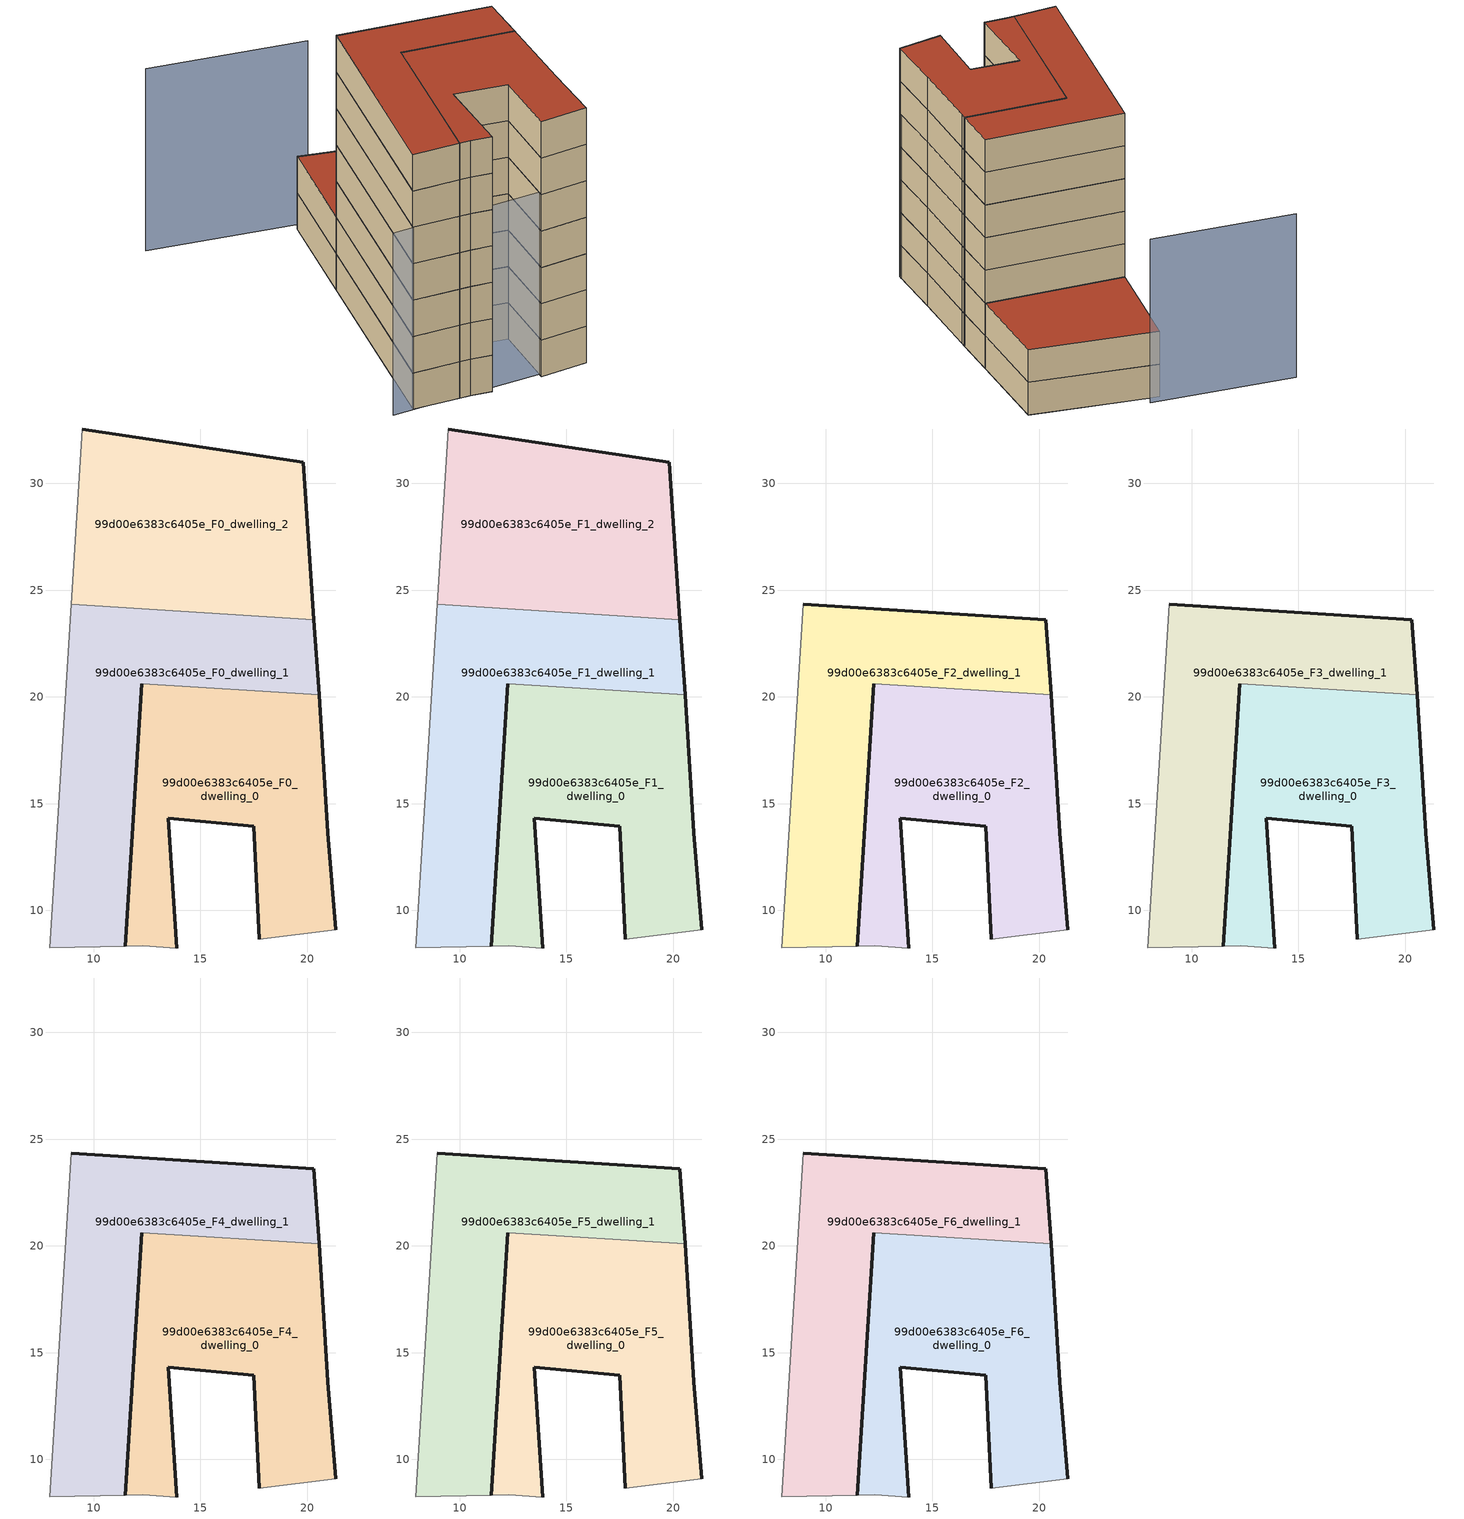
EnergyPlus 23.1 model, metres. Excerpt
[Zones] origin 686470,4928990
99d00e6383c6405e_F0_dwelling_0
 floor ground (EU_floor_Construction): 21.34,9.1 20.98,13.65 20.6,19.7 20.57,20.09 12.25,20.61 11.49,8.33 12.3,8.34 13.91,8.24 13.51,14.31 17.51,13.95 17.77,8.66 z0
 wall outside (EU_wall_Construction): 17.77,8.66 17.51,13.95 13.51,14.31 13.91,8.24 / 20.57,20.09 20.6,19.7 20.98,13.65 21.34,9.1 / 11.49,8.33 12.25,20.61 z0:3
 wall adiabatic (EU_wall_Construction): 13.91,8.24 12.3,8.34 11.49,8.33 / 21.34,9.1 17.77,8.66 z0:3
 wall to 99d00e6383c6405e_F0_dwelling_1 (EU_wall_Construction): 12.25,20.61 20.57,20.09 z0:3
99d00e6383c6405e_F0_dwelling_1
 floor ground (EU_floor_Construction): 11.49,8.33 12.25,20.61 20.57,20.09 20.33,23.62 8.96,24.33 7.96,8.26 z0
 wall outside (EU_wall_Construction): 20.33,23.62 20.57,20.09 / 12.25,20.61 11.49,8.33 z0:3
 wall adiabatic (EU_wall_Construction): 11.49,8.33 7.96,8.26 8.96,24.33 z0:3
 wall to 99d00e6383c6405e_F0_dwelling_2 (EU_wall_Construction): 8.96,24.33 20.33,23.62 z0:3
99d00e6383c6405e_F0_dwelling_2
 floor ground (EU_floor_Construction): 20.33,23.62 19.82,30.99 9.47,32.55 8.96,24.33 z0
 wall outside (EU_wall_Construction): 9.47,32.55 19.82,30.99 20.33,23.62 z0:3
 wall adiabatic (EU_wall_Construction): 8.96,24.33 9.47,32.55 z0:3
99d00e6383c6405e_F1_dwelling_0
 floor to 99d00e6383c6405e_F0_dwelling_0 (EU_floor_Construction): 21.34,9.1 20.98,13.65 20.6,19.7 20.57,20.09 12.25,20.61 11.49,8.33 12.3,8.34 13.91,8.24 13.51,14.31 17.51,13.95 17.77,8.66 z3
 wall outside (EU_wall_Construction): 17.77,8.66 17.51,13.95 13.51,14.31 13.91,8.24 / 20.57,20.09 20.6,19.7 20.98,13.65 21.34,9.1 / 11.49,8.33 12.25,20.61 z3:6
 wall adiabatic (EU_wall_Construction): 13.91,8.24 12.3,8.34 11.49,8.33 / 21.34,9.1 17.77,8.66 z3:6
 wall to 99d00e6383c6405e_F1_dwelling_1 (EU_wall_Construction): 12.25,20.61 20.57,20.09 z3:6
99d00e6383c6405e_F1_dwelling_1
 floor to 99d00e6383c6405e_F0_dwelling_1 (EU_floor_Construction): 11.49,8.33 12.25,20.61 20.57,20.09 20.33,23.62 8.96,24.33 7.96,8.26 z3
 wall outside (EU_wall_Construction): 20.33,23.62 20.57,20.09 / 12.25,20.61 11.49,8.33 z3:6
 wall adiabatic (EU_wall_Construction): 11.49,8.33 7.96,8.26 8.96,24.33 z3:6
 wall to 99d00e6383c6405e_F1_dwelling_2 (EU_wall_Construction): 8.96,24.33 20.33,23.62 z3:6
99d00e6383c6405e_F1_dwelling_2
 floor to 99d00e6383c6405e_F0_dwelling_2 (EU_floor_Construction): 20.33,23.62 19.82,30.99 9.47,32.55 8.96,24.33 z3
 wall outside (EU_wall_Construction): 9.47,32.55 19.82,30.99 20.33,23.62 z3:6
 wall adiabatic (EU_wall_Construction): 8.96,24.33 9.47,32.55 z3:6
 roof outside (EU_roof_Construction): 19.82,30.99 20.33,23.62 8.96,24.33 9.47,32.55 z6
99d00e6383c6405e_F2_dwelling_0
 floor to 99d00e6383c6405e_F1_dwelling_0 (EU_floor_Construction): 21.34,9.1 20.98,13.65 20.6,19.7 20.57,20.09 12.25,20.61 11.49,8.33 12.3,8.34 13.91,8.24 13.51,14.31 17.51,13.95 17.77,8.66 z6
 wall outside (EU_wall_Construction): 17.77,8.66 17.51,13.95 13.51,14.31 13.91,8.24 / 20.57,20.09 20.6,19.7 20.98,13.65 21.34,9.1 / 11.49,8.33 12.25,20.61 z6:9
 wall adiabatic (EU_wall_Construction): 13.91,8.24 12.3,8.34 11.49,8.33 / 21.34,9.1 17.77,8.66 z6:9
 wall to 99d00e6383c6405e_F2_dwelling_1 (EU_wall_Construction): 12.25,20.61 20.57,20.09 z6:9
99d00e6383c6405e_F2_dwelling_1
 floor to 99d00e6383c6405e_F1_dwelling_1 (EU_floor_Construction): 11.49,8.33 12.25,20.61 20.57,20.09 20.33,23.62 8.96,24.33 7.96,8.26 z6
 wall outside (EU_wall_Construction): 8.96,24.33 20.33,23.62 20.57,20.09 / 12.25,20.61 11.49,8.33 z6:9
 wall adiabatic (EU_wall_Construction): 11.49,8.33 7.96,8.26 8.96,24.33 z6:9
99d00e6383c6405e_F3_dwelling_0
 floor to 99d00e6383c6405e_F2_dwelling_0 (EU_floor_Construction): 21.34,9.1 20.98,13.65 20.6,19.7 20.57,20.09 12.25,20.61 11.49,8.33 12.3,8.34 13.91,8.24 13.51,14.31 17.51,13.95 17.77,8.66 z9
 wall outside (EU_wall_Construction): 17.77,8.66 17.51,13.95 13.51,14.31 13.91,8.24 / 20.57,20.09 20.6,19.7 20.98,13.65 21.34,9.1 / 11.49,8.33 12.25,20.61 z9:12
 wall adiabatic (EU_wall_Construction): 13.91,8.24 12.3,8.34 11.49,8.33 / 21.34,9.1 17.77,8.66 z9:12
 wall to 99d00e6383c6405e_F3_dwelling_1 (EU_wall_Construction): 12.25,20.61 20.57,20.09 z9:12
99d00e6383c6405e_F3_dwelling_1
 floor to 99d00e6383c6405e_F2_dwelling_1 (EU_floor_Construction): 11.49,8.33 12.25,20.61 20.57,20.09 20.33,23.62 8.96,24.33 7.96,8.26 z9
 wall outside (EU_wall_Construction): 8.96,24.33 20.33,23.62 20.57,20.09 / 12.25,20.61 11.49,8.33 z9:12
 wall adiabatic (EU_wall_Construction): 11.49,8.33 7.96,8.26 8.96,24.33 z9:12
99d00e6383c6405e_F4_dwelling_0
 floor to 99d00e6383c6405e_F3_dwelling_0 (EU_floor_Construction): 21.34,9.1 20.98,13.65 20.6,19.7 20.57,20.09 12.25,20.61 11.49,8.33 12.3,8.34 13.91,8.24 13.51,14.31 17.51,13.95 17.77,8.66 z12
 wall outside (EU_wall_Construction): 17.77,8.66 17.51,13.95 13.51,14.31 13.91,8.24 / 20.57,20.09 20.6,19.7 20.98,13.65 21.34,9.1 / 11.49,8.33 12.25,20.61 z12:15
 wall adiabatic (EU_wall_Construction): 13.91,8.24 12.3,8.34 11.49,8.33 / 21.34,9.1 17.77,8.66 z12:15
 wall to 99d00e6383c6405e_F4_dwelling_1 (EU_wall_Construction): 12.25,20.61 20.57,20.09 z12:15
99d00e6383c6405e_F4_dwelling_1
 floor to 99d00e6383c6405e_F3_dwelling_1 (EU_floor_Construction): 11.49,8.33 12.25,20.61 20.57,20.09 20.33,23.62 8.96,24.33 7.96,8.26 z12
 wall outside (EU_wall_Construction): 8.96,24.33 20.33,23.62 20.57,20.09 / 12.25,20.61 11.49,8.33 z12:15
 wall adiabatic (EU_wall_Construction): 11.49,8.33 7.96,8.26 8.96,24.33 z12:15
99d00e6383c6405e_F5_dwelling_0
 floor to 99d00e6383c6405e_F4_dwelling_0 (EU_floor_Construction): 21.34,9.1 20.98,13.65 20.6,19.7 20.57,20.09 12.25,20.61 11.49,8.33 12.3,8.34 13.91,8.24 13.51,14.31 17.51,13.95 17.77,8.66 z15
 wall outside (EU_wall_Construction): 17.77,8.66 17.51,13.95 13.51,14.31 13.91,8.24 / 20.57,20.09 20.6,19.7 20.98,13.65 21.34,9.1 / 11.49,8.33 12.25,20.61 z15:18
 wall adiabatic (EU_wall_Construction): 13.91,8.24 12.3,8.34 11.49,8.33 / 21.34,9.1 17.77,8.66 z15:18
 wall to 99d00e6383c6405e_F5_dwelling_1 (EU_wall_Construction): 12.25,20.61 20.57,20.09 z15:18
99d00e6383c6405e_F5_dwelling_1
 floor to 99d00e6383c6405e_F4_dwelling_1 (EU_floor_Construction): 11.49,8.33 12.25,20.61 20.57,20.09 20.33,23.62 8.96,24.33 7.96,8.26 z15
 wall outside (EU_wall_Construction): 8.96,24.33 20.33,23.62 20.57,20.09 / 12.25,20.61 11.49,8.33 z15:18
 wall adiabatic (EU_wall_Construction): 11.49,8.33 7.96,8.26 8.96,24.33 z15:18
99d00e6383c6405e_F6_dwelling_0
 floor to 99d00e6383c6405e_F5_dwelling_0 (EU_floor_Construction): 21.34,9.1 20.98,13.65 20.6,19.7 20.57,20.09 12.25,20.61 11.49,8.33 12.3,8.34 13.91,8.24 13.51,14.31 17.51,13.95 17.77,8.66 z18
 wall outside (EU_wall_Construction): 17.77,8.66 17.51,13.95 13.51,14.31 13.91,8.24 / 20.57,20.09 20.6,19.7 20.98,13.65 21.34,9.1 / 11.49,8.33 12.25,20.61 z18:21
 wall adiabatic (EU_wall_Construction): 13.91,8.24 12.3,8.34 11.49,8.33 / 21.34,9.1 17.77,8.66 z18:21
 wall to 99d00e6383c6405e_F6_dwelling_1 (EU_wall_Construction): 12.25,20.61 20.57,20.09 z18:21
 roof outside (EU_roof_Construction): 20.57,20.09 20.6,19.7 20.98,13.65 21.34,9.1 17.77,8.66 17.51,13.95 13.51,14.31 13.91,8.24 12.3,8.34 11.49,8.33 12.25,20.61 z21
99d00e6383c6405e_F6_dwelling_1
 floor to 99d00e6383c6405e_F5_dwelling_1 (EU_floor_Construction): 11.49,8.33 12.25,20.61 20.57,20.09 20.33,23.62 8.96,24.33 7.96,8.26 z18
 wall outside (EU_wall_Construction): 8.96,24.33 20.33,23.62 20.57,20.09 / 12.25,20.61 11.49,8.33 z18:21
 wall adiabatic (EU_wall_Construction): 11.49,8.33 7.96,8.26 8.96,24.33 z18:21
 roof outside (EU_roof_Construction): 20.33,23.62 20.57,20.09 12.25,20.61 11.49,8.33 7.96,8.26 8.96,24.33 z21
shading: 6.43,8.14 21.35,9.29 / -1.27,34.07 10.48,33.02 z0:15
[Building]
EU S2 Campaign: North Axis=0; Terrain=City; Solar Distribution=FullExterior
[Site:Location]
Bologna: Latitude=44.5; Longitude=11.25; Time Zone=1; Elevation=37
[SizingPeriod:WeatherFileDays]
AnnualSizingPeriod: Begin Month=1; Begin Day of Month=1; End Month=12; End Day of Month=31; Day of Week for Start Day=Monday; Use Weather File Daylight Saving Period=No; Use Weather File Rain and Snow Indicators=No
[MATERIAL]
EU_InternalMass_Material: Roughness=MediumRough; Thickness=0.1; Conductivity=1; Density=1800; Specific Heat=900; Thermal Absorptance=0.9; Solar Absorptance=0.7; Visible Absorptance=0.7
[MATERIAL:NOMASS] Roughness=MediumRough; Thermal Absorptance=0.9; Solar Absorptance=0.7; Visible Absorptance=0.7
Name | Thermal Resistance
EU_wall_NoMass | 0.905828
EU_roof_NoMass | 0.37593
EU_floor_NoMass | 0.67114
[CONSTRUCTION]
EU_wall_Construction: EU_wall_NoMass
EU_roof_Construction: EU_roof_NoMass
EU_floor_Construction: EU_floor_NoMass
EU_InternalMass_Construction: EU_InternalMass_Material
[ZONE] Type=1; Multiplier=1; Ceiling Height=autocalculate; Floor Area=autocalculate; Part of Total Floor Area=Yes
Name | Volume
99d00e6383c6405e_F0_dwelling_0 | 253.81
99d00e6383c6405e_F1_dwelling_0; 99d00e6383c6405e_F2_dwelling_0; 99d00e6383c6405e_F3_dwelling_0; 99d00e6383c6405e_F4_dwelling_0; 99d00e6383c6405e_F5_dwelling_0; 99d00e6383c6405e_F6_dwelling_0 | 253.811
99d00e6383c6405e_F0_dwelling_1 | 253.805
99d00e6383c6405e_F1_dwelling_1; 99d00e6383c6405e_F2_dwelling_1; 99d00e6383c6405e_F3_dwelling_1; 99d00e6383c6405e_F4_dwelling_1; 99d00e6383c6405e_F5_dwelling_1; 99d00e6383c6405e_F6_dwelling_1 | 253.807
99d00e6383c6405e_F0_dwelling_2 | 253.818
99d00e6383c6405e_F1_dwelling_2 | 253.817
[INTERNALMASS] Construction=EU_InternalMass_Construction
Name | Zone or ZoneList | Surface Area
99d00e6383c6405e_F0_dwelling_0_EU_InternalMass | 99d00e6383c6405e_F0_dwelling_0 | 84.6024
99d00e6383c6405e_F0_dwelling_1_EU_InternalMass | 99d00e6383c6405e_F0_dwelling_1 | 84.6019
99d00e6383c6405e_F0_dwelling_2_EU_InternalMass | 99d00e6383c6405e_F0_dwelling_2 | 84.6052
99d00e6383c6405e_F1_dwelling_0_EU_InternalMass | 99d00e6383c6405e_F1_dwelling_0 | 84.6024
99d00e6383c6405e_F1_dwelling_1_EU_InternalMass | 99d00e6383c6405e_F1_dwelling_1 | 84.6019
99d00e6383c6405e_F1_dwelling_2_EU_InternalMass | 99d00e6383c6405e_F1_dwelling_2 | 84.6052
99d00e6383c6405e_F2_dwelling_0_EU_InternalMass | 99d00e6383c6405e_F2_dwelling_0 | 126.907
99d00e6383c6405e_F2_dwelling_1_EU_InternalMass | 99d00e6383c6405e_F2_dwelling_1 | 126.904
99d00e6383c6405e_F3_dwelling_0_EU_InternalMass | 99d00e6383c6405e_F3_dwelling_0 | 126.907
99d00e6383c6405e_F3_dwelling_1_EU_InternalMass | 99d00e6383c6405e_F3_dwelling_1 | 126.904
99d00e6383c6405e_F4_dwelling_0_EU_InternalMass | 99d00e6383c6405e_F4_dwelling_0 | 126.907
99d00e6383c6405e_F4_dwelling_1_EU_InternalMass | 99d00e6383c6405e_F4_dwelling_1 | 126.904
99d00e6383c6405e_F5_dwelling_0_EU_InternalMass | 99d00e6383c6405e_F5_dwelling_0 | 126.907
99d00e6383c6405e_F5_dwelling_1_EU_InternalMass | 99d00e6383c6405e_F5_dwelling_1 | 126.904
99d00e6383c6405e_F6_dwelling_0_EU_InternalMass | 99d00e6383c6405e_F6_dwelling_0 | 126.907
99d00e6383c6405e_F6_dwelling_1_EU_InternalMass | 99d00e6383c6405e_F6_dwelling_1 | 126.904
[OTHEREQUIPMENT] Fuel Type=Electricity; Design Level Calculation Method=Watts/Area; Power per Zone Floor Area=1; Fraction Latent=0; Fraction Radiant=0; Fraction Lost=0; Carbon Dioxide Generation Rate=0; EndUse Subcategory=EU_Step8_InternalGains
Name | Zone or ZoneList or Space or SpaceList | Schedule
EU_Step8_InternalGain_99d00e6383c6405e_F0_dwelling_0_f000 | 99d00e6383c6405e_F0_dwelling_0 | EU_Step8_GainSchedule_99d00e6383c6405e_F0_dwelling_0_f000
EU_Step8_InternalGain_99d00e6383c6405e_F0_dwelling_1_f000 | 99d00e6383c6405e_F0_dwelling_1 | EU_Step8_GainSchedule_99d00e6383c6405e_F0_dwelling_1_f000
EU_Step8_InternalGain_99d00e6383c6405e_F0_dwelling_2_f000 | 99d00e6383c6405e_F0_dwelling_2 | EU_Step8_GainSchedule_99d00e6383c6405e_F0_dwelling_2_f000
EU_Step8_InternalGain_99d00e6383c6405e_F1_dwelling_0_f000 | 99d00e6383c6405e_F1_dwelling_0 | EU_Step8_GainSchedule_99d00e6383c6405e_F1_dwelling_0_f000
EU_Step8_InternalGain_99d00e6383c6405e_F1_dwelling_1_f000 | 99d00e6383c6405e_F1_dwelling_1 | EU_Step8_GainSchedule_99d00e6383c6405e_F1_dwelling_1_f000
EU_Step8_InternalGain_99d00e6383c6405e_F1_dwelling_2_f000 | 99d00e6383c6405e_F1_dwelling_2 | EU_Step8_GainSchedule_99d00e6383c6405e_F1_dwelling_2_f000
EU_Step8_InternalGain_99d00e6383c6405e_F2_dwelling_0_f000 | 99d00e6383c6405e_F2_dwelling_0 | EU_Step8_GainSchedule_99d00e6383c6405e_F2_dwelling_0_f000
EU_Step8_InternalGain_99d00e6383c6405e_F2_dwelling_1_f000 | 99d00e6383c6405e_F2_dwelling_1 | EU_Step8_GainSchedule_99d00e6383c6405e_F2_dwelling_1_f000
EU_Step8_InternalGain_99d00e6383c6405e_F3_dwelling_0_f000 | 99d00e6383c6405e_F3_dwelling_0 | EU_Step8_GainSchedule_99d00e6383c6405e_F3_dwelling_0_f000
EU_Step8_InternalGain_99d00e6383c6405e_F3_dwelling_1_f000 | 99d00e6383c6405e_F3_dwelling_1 | EU_Step8_GainSchedule_99d00e6383c6405e_F3_dwelling_1_f000
EU_Step8_InternalGain_99d00e6383c6405e_F4_dwelling_0_f000 | 99d00e6383c6405e_F4_dwelling_0 | EU_Step8_GainSchedule_99d00e6383c6405e_F4_dwelling_0_f000
EU_Step8_InternalGain_99d00e6383c6405e_F4_dwelling_1_f000 | 99d00e6383c6405e_F4_dwelling_1 | EU_Step8_GainSchedule_99d00e6383c6405e_F4_dwelling_1_f000
EU_Step8_InternalGain_99d00e6383c6405e_F5_dwelling_0_f000 | 99d00e6383c6405e_F5_dwelling_0 | EU_Step8_GainSchedule_99d00e6383c6405e_F5_dwelling_0_f000
EU_Step8_InternalGain_99d00e6383c6405e_F5_dwelling_1_f000 | 99d00e6383c6405e_F5_dwelling_1 | EU_Step8_GainSchedule_99d00e6383c6405e_F5_dwelling_1_f000
EU_Step8_InternalGain_99d00e6383c6405e_F6_dwelling_0_f000 | 99d00e6383c6405e_F6_dwelling_0 | EU_Step8_GainSchedule_99d00e6383c6405e_F6_dwelling_0_f000
EU_Step8_InternalGain_99d00e6383c6405e_F6_dwelling_1_f000 | 99d00e6383c6405e_F6_dwelling_1 | EU_Step8_GainSchedule_99d00e6383c6405e_F6_dwelling_1_f000
[ZONEVENTILATION:DESIGNFLOWRATE] Schedule=EU_AlwaysOn; Design Flow Rate Calculation Method=AirChanges/Hour; Air Changes per Hour=0.73129; Ventilation Type=Natural; Fan Pressure Rise=0; Fan Total Efficiency=1; Constant Term Coefficient=1; Temperature Term Coefficient=0; Velocity Term Coefficient=0; Velocity Squared Term Coefficient=0; Minimum Indoor Temperature=-100; Maximum Indoor Temperature=100; Delta Temperature=-100; Minimum Outdoor Temperature=-100; Maximum Outdoor Temperature=100; Maximum Wind Speed=40
Name | Zone or ZoneList or Space or SpaceList
EU_ConstantAir_99d00e6383c6405e_F0_dwelling_0 | 99d00e6383c6405e_F0_dwelling_0
EU_ConstantAir_99d00e6383c6405e_F0_dwelling_1 | 99d00e6383c6405e_F0_dwelling_1
EU_ConstantAir_99d00e6383c6405e_F0_dwelling_2 | 99d00e6383c6405e_F0_dwelling_2
EU_ConstantAir_99d00e6383c6405e_F1_dwelling_0 | 99d00e6383c6405e_F1_dwelling_0
EU_ConstantAir_99d00e6383c6405e_F1_dwelling_1 | 99d00e6383c6405e_F1_dwelling_1
EU_ConstantAir_99d00e6383c6405e_F1_dwelling_2 | 99d00e6383c6405e_F1_dwelling_2
EU_ConstantAir_99d00e6383c6405e_F2_dwelling_0 | 99d00e6383c6405e_F2_dwelling_0
EU_ConstantAir_99d00e6383c6405e_F2_dwelling_1 | 99d00e6383c6405e_F2_dwelling_1
EU_ConstantAir_99d00e6383c6405e_F3_dwelling_0 | 99d00e6383c6405e_F3_dwelling_0
EU_ConstantAir_99d00e6383c6405e_F3_dwelling_1 | 99d00e6383c6405e_F3_dwelling_1
EU_ConstantAir_99d00e6383c6405e_F4_dwelling_0 | 99d00e6383c6405e_F4_dwelling_0
EU_ConstantAir_99d00e6383c6405e_F4_dwelling_1 | 99d00e6383c6405e_F4_dwelling_1
EU_ConstantAir_99d00e6383c6405e_F5_dwelling_0 | 99d00e6383c6405e_F5_dwelling_0
EU_ConstantAir_99d00e6383c6405e_F5_dwelling_1 | 99d00e6383c6405e_F5_dwelling_1
EU_ConstantAir_99d00e6383c6405e_F6_dwelling_0 | 99d00e6383c6405e_F6_dwelling_0
EU_ConstantAir_99d00e6383c6405e_F6_dwelling_1 | 99d00e6383c6405e_F6_dwelling_1
[HVACTEMPLATE:THERMOSTAT] Constant Heating Setpoint=20; Constant Cooling Setpoint=50
EU_HeatOnly_99d00e6383c6405e_F0_dwelling_0; EU_HeatOnly_99d00e6383c6405e_F0_dwelling_1; EU_HeatOnly_99d00e6383c6405e_F0_dwelling_2; EU_HeatOnly_99d00e6383c6405e_F1_dwelling_0; EU_HeatOnly_99d00e6383c6405e_F1_dwelling_1; EU_HeatOnly_99d00e6383c6405e_F1_dwelling_2; EU_HeatOnly_99d00e6383c6405e_F2_dwelling_0; EU_HeatOnly_99d00e6383c6405e_F2_dwelling_1; EU_HeatOnly_99d00e6383c6405e_F3_dwelling_0; EU_HeatOnly_99d00e6383c6405e_F3_dwelling_1; EU_HeatOnly_99d00e6383c6405e_F4_dwelling_0; EU_HeatOnly_99d00e6383c6405e_F4_dwelling_1; EU_HeatOnly_99d00e6383c6405e_F5_dwelling_0; EU_HeatOnly_99d00e6383c6405e_F5_dwelling_1; EU_HeatOnly_99d00e6383c6405e_F6_dwelling_0; EU_HeatOnly_99d00e6383c6405e_F6_dwelling_1
[HVACTEMPLATE:ZONE:IDEALLOADSAIRSYSTEM] System Availability Schedule=EU_AlwaysOn; Maximum Heating Supply Air Temperature=50; Minimum Cooling Supply Air Temperature=13; Maximum Heating Supply Air Humidity Ratio=0.0156; Minimum Cooling Supply Air Humidity Ratio=0.0077; Heating Limit=NoLimit; Cooling Limit=NoLimit; Heating Availability Schedule=EU_AlwaysOn; Cooling Availability Schedule=EU_CoolingOff; Dehumidification Control Type=ConstantSensibleHeatRatio; Cooling Sensible Heat Ratio=0.7; Dehumidification Setpoint=60; Humidification Control Type=None; Humidification Setpoint=30; Outdoor Air Method=None; Outdoor Air Flow Rate per Person=0.00944; Outdoor Air Flow Rate per Zone Floor Area=0; Outdoor Air Flow Rate per Zone=0; Demand Controlled Ventilation Type=None; Outdoor Air Economizer Type=NoEconomizer; Heat Recovery Type=None; Sensible Heat Recovery Effectiveness=0.7; Latent Heat Recovery Effectiveness=0.65
Name | Template Thermostat
99d00e6383c6405e_F0_dwelling_0 | EU_HeatOnly_99d00e6383c6405e_F0_dwelling_0
99d00e6383c6405e_F0_dwelling_1 | EU_HeatOnly_99d00e6383c6405e_F0_dwelling_1
99d00e6383c6405e_F0_dwelling_2 | EU_HeatOnly_99d00e6383c6405e_F0_dwelling_2
99d00e6383c6405e_F1_dwelling_0 | EU_HeatOnly_99d00e6383c6405e_F1_dwelling_0
99d00e6383c6405e_F1_dwelling_1 | EU_HeatOnly_99d00e6383c6405e_F1_dwelling_1
99d00e6383c6405e_F1_dwelling_2 | EU_HeatOnly_99d00e6383c6405e_F1_dwelling_2
99d00e6383c6405e_F2_dwelling_0 | EU_HeatOnly_99d00e6383c6405e_F2_dwelling_0
99d00e6383c6405e_F2_dwelling_1 | EU_HeatOnly_99d00e6383c6405e_F2_dwelling_1
99d00e6383c6405e_F3_dwelling_0 | EU_HeatOnly_99d00e6383c6405e_F3_dwelling_0
99d00e6383c6405e_F3_dwelling_1 | EU_HeatOnly_99d00e6383c6405e_F3_dwelling_1
99d00e6383c6405e_F4_dwelling_0 | EU_HeatOnly_99d00e6383c6405e_F4_dwelling_0
99d00e6383c6405e_F4_dwelling_1 | EU_HeatOnly_99d00e6383c6405e_F4_dwelling_1
99d00e6383c6405e_F5_dwelling_0 | EU_HeatOnly_99d00e6383c6405e_F5_dwelling_0
99d00e6383c6405e_F5_dwelling_1 | EU_HeatOnly_99d00e6383c6405e_F5_dwelling_1
99d00e6383c6405e_F6_dwelling_0 | EU_HeatOnly_99d00e6383c6405e_F6_dwelling_0
99d00e6383c6405e_F6_dwelling_1 | EU_HeatOnly_99d00e6383c6405e_F6_dwelling_1
[SIZING:ZONE] Zone Cooling Design Supply Air Temperature Input Method=SupplyAirTemperature; Zone Cooling Design Supply Air Temperature=13; Zone Heating Design Supply Air Temperature Input Method=SupplyAirTemperature; Zone Heating Design Supply Air Temperature=50; Zone Cooling Design Supply Air Humidity Ratio=0.008; Zone Heating Design Supply Air Humidity Ratio=0.008; Cooling Design Air Flow Method=DesignDay; Cooling Design Air Flow Rate=0; Cooling Minimum Air Flow per Zone Floor Area=0.000762; Cooling Minimum Air Flow=0; Cooling Minimum Air Flow Fraction=0.2; Heating Design Air Flow Method=DesignDay; Heating Design Air Flow Rate=0; Heating Maximum Air Flow per Zone Floor Area=0.002032; Heating Maximum Air Flow=0.141576; Heating Maximum Air Flow Fraction=0.3; Account for Dedicated Outdoor Air System=No; Dedicated Outdoor Air System Control Strategy=NeutralSupplyAir; Dedicated Outdoor Air Low Setpoint Temperature for Design=autosize; Dedicated Outdoor Air High Setpoint Temperature for Design=autosize; Zone Load Sizing Method=Sensible Load Only No Latent Load; Zone Latent Cooling Design Supply Air Humidity Ratio Input Method=HumidityRatioDifference; Zone Cooling Design Supply Air Humidity Ratio Difference=0.005; Zone Latent Heating Design Supply Air Humidity Ratio Input Method=HumidityRatioDifference; Zone Humidification Design Supply Air Humidity Ratio Difference=0.005
99d00e6383c6405e_F0_dwelling_0; 99d00e6383c6405e_F0_dwelling_1; 99d00e6383c6405e_F0_dwelling_2; 99d00e6383c6405e_F1_dwelling_0; 99d00e6383c6405e_F1_dwelling_1; 99d00e6383c6405e_F1_dwelling_2; 99d00e6383c6405e_F2_dwelling_0; 99d00e6383c6405e_F2_dwelling_1; 99d00e6383c6405e_F3_dwelling_0; 99d00e6383c6405e_F3_dwelling_1; 99d00e6383c6405e_F4_dwelling_0; 99d00e6383c6405e_F4_dwelling_1; 99d00e6383c6405e_F5_dwelling_0; 99d00e6383c6405e_F5_dwelling_1; 99d00e6383c6405e_F6_dwelling_0; 99d00e6383c6405e_F6_dwelling_1
[SCHEDULE:CONSTANT]
Name | Hourly Value
EU_AlwaysOn | 1
EU_CoolingOff | 0
[SCHEDULE:FILE] Column Number=1; Rows to Skip at Top=0; Number of Hours of Data=8760; Column Separator=Comma; Interpolate to Timestep=No; Minutes per Item=60; Adjust Schedule for Daylight Savings=Yes
Name | File
EU_Step8_GainSchedule_99d00e6383c6405e_F0_dwelling_0_f000 | ../../schedules/99d00e6383c6405e/99d00e6383c6405e_F0_dwelling_0_f000_gain.csv
EU_Step8_GainSchedule_99d00e6383c6405e_F0_dwelling_1_f000 | ../../schedules/99d00e6383c6405e/99d00e6383c6405e_F0_dwelling_1_f000_gain.csv
EU_Step8_GainSchedule_99d00e6383c6405e_F0_dwelling_2_f000 | ../../schedules/99d00e6383c6405e/99d00e6383c6405e_F0_dwelling_2_f000_gain.csv
EU_Step8_GainSchedule_99d00e6383c6405e_F1_dwelling_0_f000 | ../../schedules/99d00e6383c6405e/99d00e6383c6405e_F1_dwelling_0_f000_gain.csv
EU_Step8_GainSchedule_99d00e6383c6405e_F1_dwelling_1_f000 | ../../schedules/99d00e6383c6405e/99d00e6383c6405e_F1_dwelling_1_f000_gain.csv
EU_Step8_GainSchedule_99d00e6383c6405e_F1_dwelling_2_f000 | ../../schedules/99d00e6383c6405e/99d00e6383c6405e_F1_dwelling_2_f000_gain.csv
EU_Step8_GainSchedule_99d00e6383c6405e_F2_dwelling_0_f000 | ../../schedules/99d00e6383c6405e/99d00e6383c6405e_F2_dwelling_0_f000_gain.csv
EU_Step8_GainSchedule_99d00e6383c6405e_F2_dwelling_1_f000 | ../../schedules/99d00e6383c6405e/99d00e6383c6405e_F2_dwelling_1_f000_gain.csv
EU_Step8_GainSchedule_99d00e6383c6405e_F3_dwelling_0_f000 | ../../schedules/99d00e6383c6405e/99d00e6383c6405e_F3_dwelling_0_f000_gain.csv
EU_Step8_GainSchedule_99d00e6383c6405e_F3_dwelling_1_f000 | ../../schedules/99d00e6383c6405e/99d00e6383c6405e_F3_dwelling_1_f000_gain.csv
EU_Step8_GainSchedule_99d00e6383c6405e_F4_dwelling_0_f000 | ../../schedules/99d00e6383c6405e/99d00e6383c6405e_F4_dwelling_0_f000_gain.csv
EU_Step8_GainSchedule_99d00e6383c6405e_F4_dwelling_1_f000 | ../../schedules/99d00e6383c6405e/99d00e6383c6405e_F4_dwelling_1_f000_gain.csv
EU_Step8_GainSchedule_99d00e6383c6405e_F5_dwelling_0_f000 | ../../schedules/99d00e6383c6405e/99d00e6383c6405e_F5_dwelling_0_f000_gain.csv
EU_Step8_GainSchedule_99d00e6383c6405e_F5_dwelling_1_f000 | ../../schedules/99d00e6383c6405e/99d00e6383c6405e_F5_dwelling_1_f000_gain.csv
EU_Step8_GainSchedule_99d00e6383c6405e_F6_dwelling_0_f000 | ../../schedules/99d00e6383c6405e/99d00e6383c6405e_F6_dwelling_0_f000_gain.csv
EU_Step8_GainSchedule_99d00e6383c6405e_F6_dwelling_1_f000 | ../../schedules/99d00e6383c6405e/99d00e6383c6405e_F6_dwelling_1_f000_gain.csv
